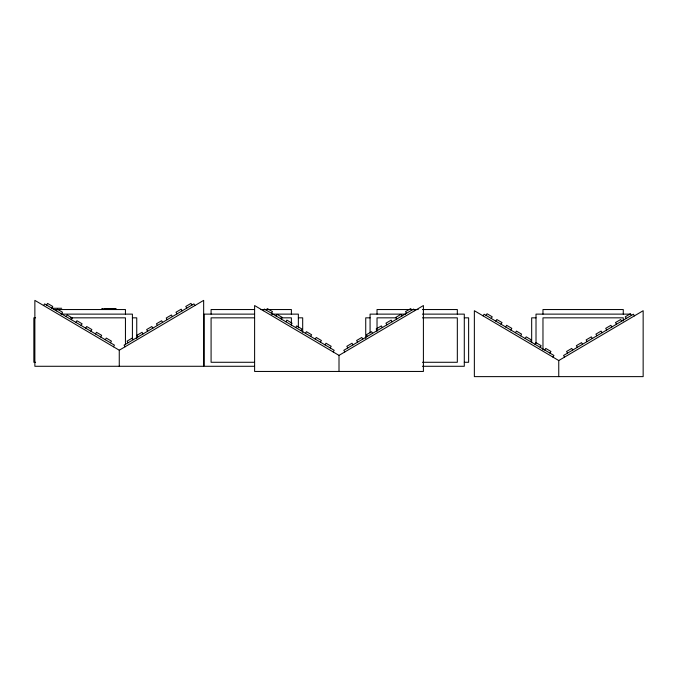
<?xml version="1.0" encoding="UTF-8"?>
<svg xmlns="http://www.w3.org/2000/svg" width="677" height="677" viewBox="0 0 677 677"><rect width="100%" height="100%" fill="white"/><g stroke="black" fill="none" stroke-linecap="round" stroke-linejoin="round"><path stroke-width="1.02" d="M43.616 305.547L44.597 303.888L114.438 345.135L113.465 346.785M46.586 305.065L47.568 303.406L52.738 306.461L51.757 308.12M56.369 310.845L57.35 309.186L62.521 312.241L61.539 313.9M66.151 316.616L67.133 314.966L72.304 318.012L71.322 319.671M75.934 322.396L76.916 320.737L82.086 323.792L81.105 325.451M85.725 328.176L86.698 326.517L91.869 329.572L90.896 331.222M95.508 333.947L96.481 332.297L101.652 335.343L100.678 337.002M105.29 339.727L106.264 338.068L111.434 341.123L110.461 342.782M263.361 310.718L264.343 309.059L334.184 350.297L333.211 351.955M266.332 310.235L267.305 308.577L272.484 311.632L271.502 313.29M276.114 316.015L277.096 314.356L282.267 317.411L281.285 319.062M285.897 321.787L286.879 320.128L292.049 323.183L291.068 324.842M295.68 327.566L296.661 325.908L301.832 328.963L300.85 330.621M305.462 333.338L306.444 331.688L311.615 334.743L310.633 336.393M315.245 339.118L316.227 337.459L321.397 340.514L320.416 342.173M325.036 344.898L326.009 343.239L331.18 346.294L330.207 347.953M483.107 315.88L484.089 314.23L553.93 355.467L552.948 357.126M486.078 315.406L487.051 313.747L492.221 316.802L491.248 318.452M495.86 321.177L496.833 319.527L502.004 322.574L501.031 324.232M505.643 326.957L506.624 325.298L511.795 328.353L510.813 330.012M515.425 332.737L516.407 331.078L521.578 334.133L520.596 335.784M525.208 338.508L526.19 336.85L531.36 339.905L530.379 341.563M534.991 344.288L535.972 342.63L541.143 345.685L540.161 347.343M544.773 350.068L545.755 348.41L550.926 351.465L549.944 353.115M119.262 350.212L203.659 300.376L203.659 366.282L34.865 366.282L34.865 300.376L119.262 350.212L119.262 366.282M339.008 355.383L423.404 305.547L423.404 371.453L254.611 371.453L254.611 305.547L339.008 355.383L339.008 371.453M558.753 360.545L643.15 310.718L643.15 376.624L474.357 376.624L474.357 310.718L558.753 360.545L558.753 376.624M51.68 308.272L61.717 308.272M53.601 309.541L125.448 309.541L125.448 314.128M254.408 309.541L211.089 309.541L211.089 314.128M260.747 309.541L291.389 309.541L291.389 314.128M418.234 309.541L377.03 309.541L377.03 314.128M422.465 309.541L457.33 309.541L457.33 314.128M60.998 314.128L132.413 314.128L132.413 339.541M254.408 314.128L204.132 314.128L204.132 366.282L254.383 366.282M271.316 314.128L298.354 314.128L298.354 327.685M405.667 314.128L370.074 314.128L370.074 332.906M422.414 314.128L464.295 314.128L464.295 366.282L422.414 366.282M630.236 314.128L536.015 314.128L536.015 343.341M35.585 317.835L33.85 317.835L33.85 362.28L35.585 362.28M70.51 317.835L125.448 317.835L125.448 344.711M132.413 317.835L136.746 317.835L136.746 338.508M254.408 317.835L211.089 317.835L211.089 362.28L254.408 362.28M280.82 317.835L291.389 317.835L291.389 325.07M298.354 317.835L302.687 317.835L302.687 332.305M370.074 317.835L365.732 317.835L365.732 338.508M396.053 317.835L377.03 317.835L377.03 331.273M422.465 317.835L457.33 317.835L457.33 362.28L422.465 362.28M464.295 317.835L468.628 317.835L468.628 362.28L464.295 362.28M536.015 317.835L531.673 317.835L531.673 342.647M634.4 315.88L633.418 314.23L563.577 355.467L564.55 357.126M631.429 315.406L630.448 313.747L625.277 316.802L626.259 318.452M621.647 321.177L620.665 319.527L615.495 322.574L616.476 324.232M611.864 326.957L610.882 325.298L605.712 328.353L606.694 330.012M602.081 332.737L601.1 331.078L595.929 334.133L596.911 335.784M592.299 338.508L591.317 336.85L586.147 339.905L587.128 341.563M582.508 344.288L581.535 342.63L576.364 345.685L577.337 347.343M572.725 350.068L571.752 348.41L566.581 351.465L567.554 353.115M414.654 310.718L413.672 309.059L343.831 350.297L344.813 351.955M411.684 310.235L410.711 308.577L405.54 311.632L406.513 313.29M401.901 316.015L400.919 314.356L395.749 317.411L396.73 319.062M392.118 321.787L391.137 320.128L385.966 323.183L386.948 324.842M382.336 327.566L381.354 325.908L376.184 328.963L377.165 330.621M372.553 333.338L371.571 331.688L366.401 334.743L367.383 336.393M362.77 339.118L361.789 337.459L356.618 340.514L357.6 342.173M352.988 344.898L352.006 343.239L346.836 346.294L347.817 347.953M194.908 305.547L193.935 303.888L124.086 345.135L125.067 346.785M191.938 305.065L190.965 303.406L185.794 306.461L186.767 308.12M182.155 310.845L181.182 309.186L176.012 312.241L176.985 313.9M172.373 316.616L171.399 314.966L166.229 318.012L167.202 319.671M162.59 322.396L161.608 320.737L156.438 323.792L157.419 325.451M152.807 328.176L151.826 326.517L146.655 329.572L147.637 331.222M143.025 333.947L142.043 332.297L136.872 335.343L137.854 337.002M133.242 339.727L132.26 338.068L127.09 341.123L128.071 342.782M623.272 314.128L623.272 309.541L542.971 309.541L542.971 314.128M623.272 320.932L623.272 317.835L542.971 317.835L542.971 349.882M116.232 309.541L116.232 308.915L101.668 308.915L101.668 309.541M115.733 308.915L115.733 309.541M115.225 308.915L115.225 309.541M114.726 308.915L114.726 309.541M114.227 308.915L114.227 309.541M113.22 308.915L113.22 309.541M112.72 308.915L112.72 309.541M112.213 308.915L112.213 309.541M111.713 308.915L111.713 309.541M111.214 308.915L111.214 309.541M110.706 308.915L110.706 309.541M110.207 308.915L110.207 309.541M109.708 308.915L109.708 309.541M109.2 308.915L109.2 309.541M108.701 308.915L108.701 309.541M108.202 308.915L108.202 309.541M107.694 308.915L107.694 309.541M106.695 308.915L106.695 309.541M106.187 308.915L106.187 309.541M105.688 308.915L105.688 309.541M105.189 308.915L105.189 309.541M104.681 308.915L104.681 309.541M104.182 308.915L104.182 309.541M102.676 308.915L102.676 309.541M102.176 308.915L102.176 309.541"/></g></svg>
